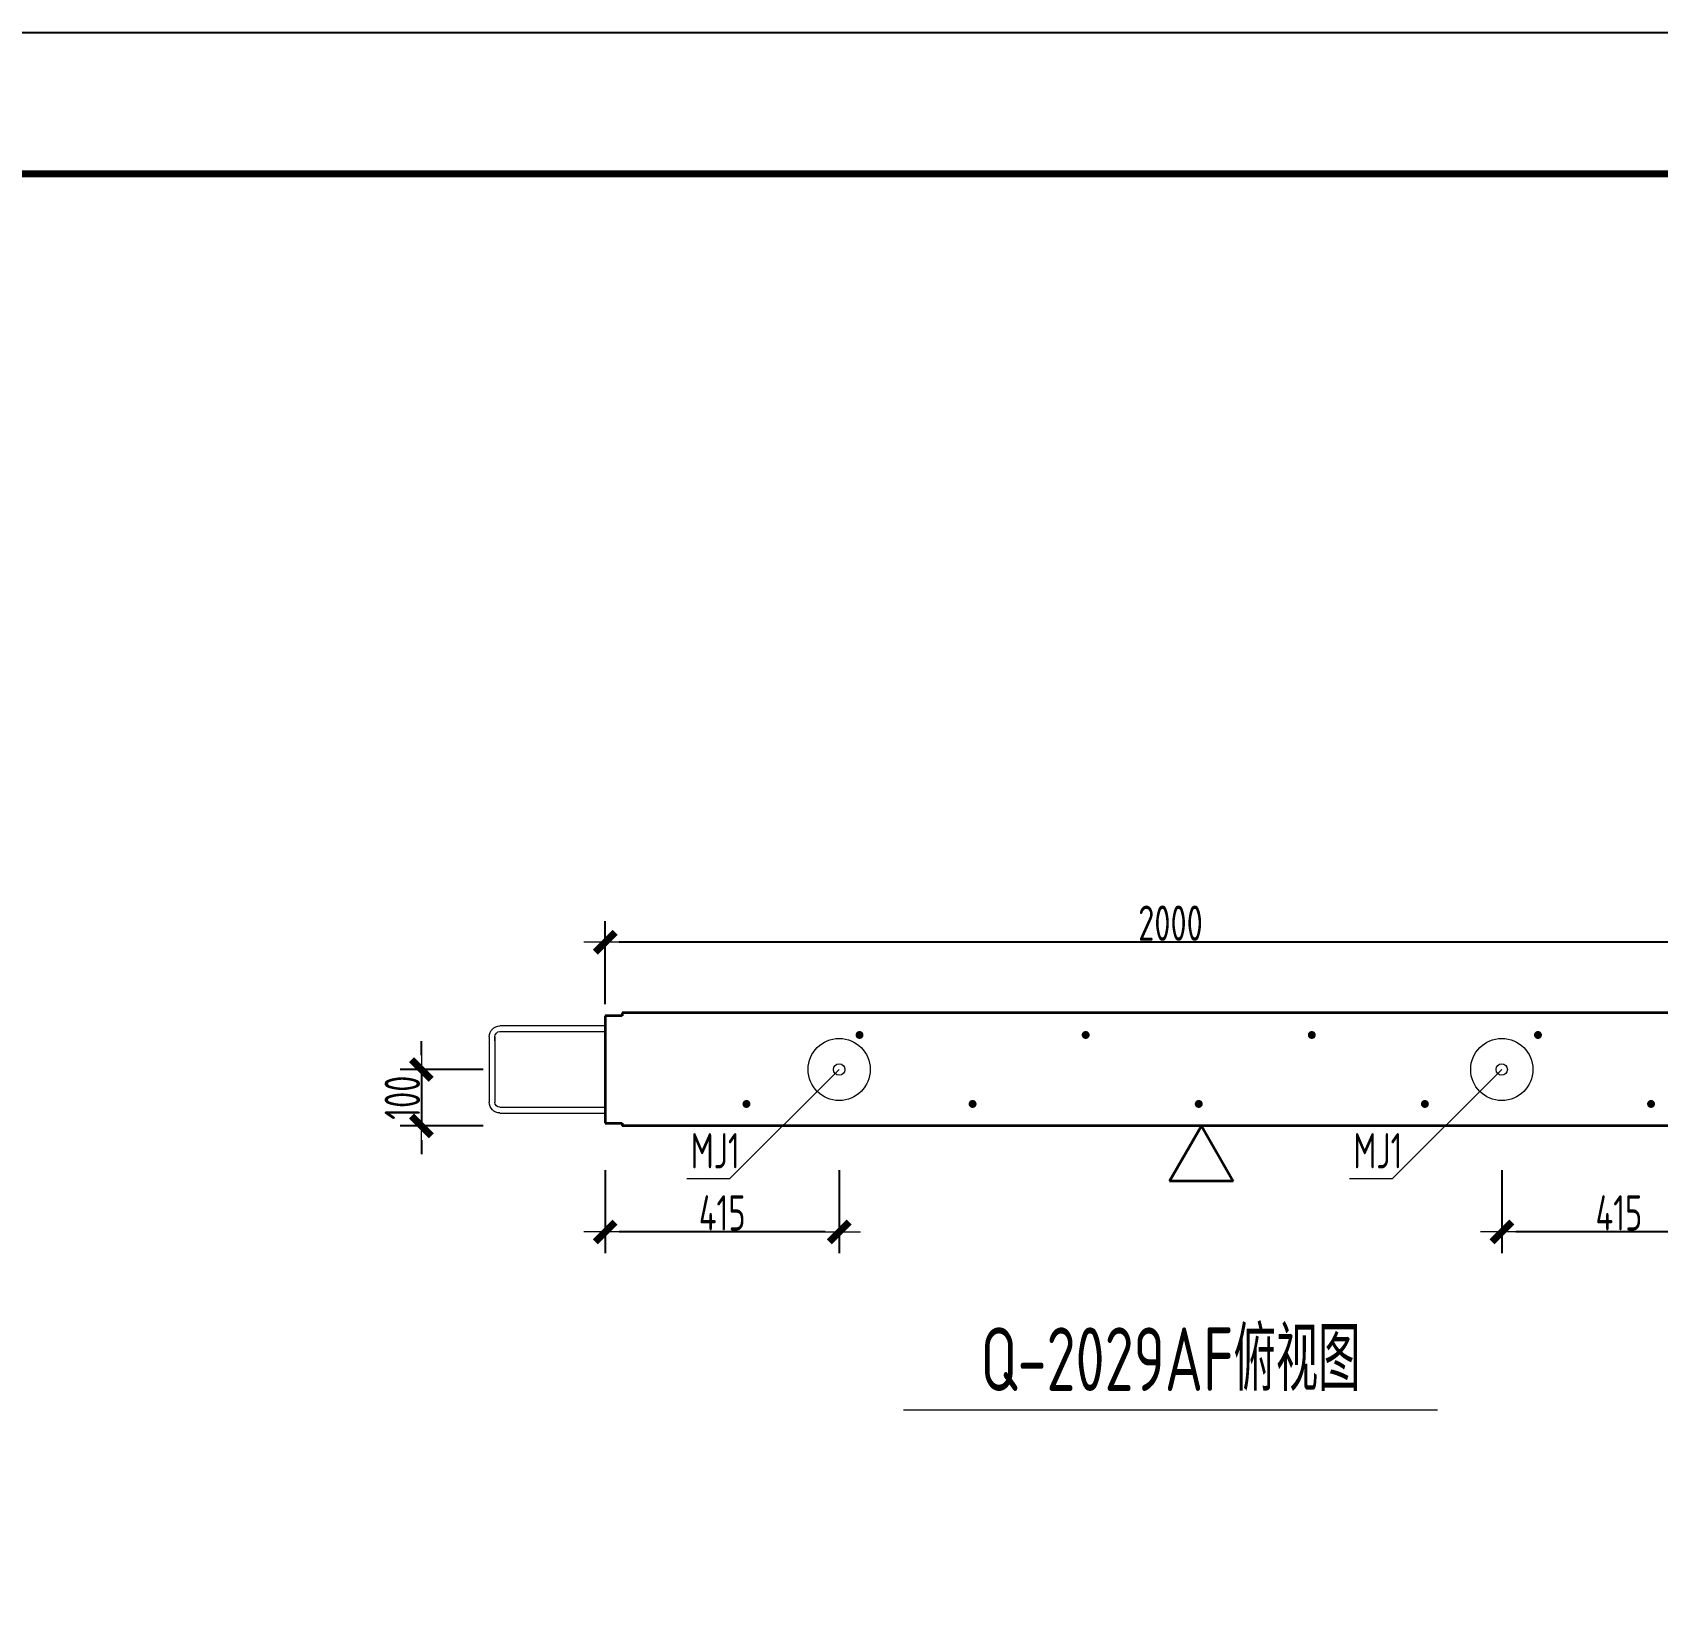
# Model space of a CAD drawing. Extents: x -85320 to 1679916, y -1321939 to 627.
# Drawn here: x 1112733 to 1124229, y -1156017 to -1144872 of the extents above; entities that cross this region are included whole.
import ezdxf
from ezdxf.enums import TextEntityAlignment as Align

# ---------------------------------------------------------------- set-up
doc = ezdxf.new("R2010")
doc.units = 0
doc.header["$LTSCALE"] = 1000
for name, color, linetype in [('BORDER', 7, 'Continuous'), ('打印线框', 7, 'Continuous'), ('拉模', 7, 'Continuous')]:
    doc.layers.add(name, color=color, linetype=linetype)
for name, color, linetype, lineweight in [('直线', 7, 'Continuous', 18), ('预制墙图名', 7, 'Continuous', 18), ('预制墙埋件', 8, 'Continuous', 18), ('预制墙墙身水平筋', 130, 'Continuous', 18), ('预制墙墙身纵向受力筋', 1, 'Continuous', 18), ('预制墙详图标注', 3, 'Continuous', 18), ('预制墙详图轮廓', 3, 'Continuous', 35)]:
    doc.layers.add(name, color=color, linetype=linetype, lineweight=lineweight)
doc.styles.add('样式 1', font='yjkeng.shx', dxfattribs={"width": 0.7, "bigfont": 'yjkchn.shx'})
doc.styles.add('样式 2', font='yjkeng.shx', dxfattribs={"width": 0.7, "bigfont": 'yjkchn.shx'})
doc.dimstyles.new('盈建科结构', dxfattribs={"dimscale": 100, "dimtxt": 2.5, "dimasz": 1, "dimexe": 1.5, "dimexo": 0.625, "dimgap": 0.1, "dimtad": 1, "dimdec": 0, "dimrnd": 1, "dimzin": 0, "dimdsep": 46, "dimtxsty": '样式 1', "dimblk": '_yjkbk', "dimblk1": 'ARCHTICK', "dimblk2": 'ARCHTICK', "dimcen": 0.09, "dimadec": 0, "dimazin": 0, "dimtfac": 1, "dimtdec": 4, "dimtix": 1, "dimtmove": 2, "dimatfit": 3, "dimfxl": 1, "dimtolj": 1, "dimtzin": 0, "dimarcsym": 0})

# ---------------------------------------------------------------- blocks, each defined once
blk = doc.blocks.new('_yjkbk')
blk.add_line((-1, 0), (1.5, 0))
blk.add_lwpolyline([(-0.7, -0.7, 0.5, 0.5, 0), (0.7, 0.7, 0.5, 0.5, 0)], format="xyseb")
blk = doc.blocks.new('*D4453')
at = {"layer": 'Defpoints', "color": 0, "transparency": 16777216}
for p in [(1115984, -1152209), (1115484, -1152609), (1115984, -1152609)]:
    blk.add_point(p, dxfattribs=at)
at = {"layer": '预制墙详图标注', "color": 0, "lineweight": -2, "transparency": 16777216}
for p, q in [((1115484, -1152109), (1115484, -1152009)), ((1115921, -1152209), (1115334, -1152209)), ((1115484, -1152209), (1115484, -1152609)), ((1115921, -1152609), (1115334, -1152609)), ((1115484, -1152709), (1115484, -1152809))]:
    blk.add_line(p, q, dxfattribs=at)
at = {"layer": '预制墙详图标注', "color": 0, "lineweight": -2, "transparency": 16777216, "xscale": 100, "yscale": 100, "zscale": 100}
for p, rotation in [((1115484, -1152209), 270), ((1115484, -1152609), 90)]:
    blk.add_blockref('_yjkbk', p, dxfattribs=dict(at, rotation=rotation))
at = {"layer": '预制墙详图标注', "color": 0, "transparency": 16777216, "insert": (1115474, -1152409), "char_height": 250, "attachment_point": 8, "rotation": 90, "style": '样式 1'}
blk.add_mtext('\\A1;100', dxfattribs=at)
blk = doc.blocks.new('_ArchTick')
at = {"color": 0, "linetype": 'ByBlock', "const_width": 0.4}
blk.add_lwpolyline([(-0.5, -0.5), (0.5, 0.5)], dxfattribs=at)
blk = doc.blocks.new('*D4454')
at = {"layer": 'Defpoints', "color": 0, "transparency": 16777216}
for p in [(1123128, -1152859), (1124784, -1152859), (1123128, -1153359)]:
    blk.add_point(p, dxfattribs=at)
at = {"layer": '预制墙详图标注', "color": 0, "lineweight": -2, "transparency": 16777216}
for p, q in [((1123128, -1152922), (1123128, -1153509)), ((1124784, -1152922), (1124784, -1153509)), ((1124684, -1153359), (1123228, -1153359))]:
    blk.add_line(p, q, dxfattribs=at)
at = {"layer": '预制墙详图标注', "color": 0, "lineweight": -2, "transparency": 16777216, "xscale": 100, "yscale": 100, "zscale": 100, "rotation": 180}
blk.add_blockref('_yjkbk', (1123128, -1153359), dxfattribs=at)
at = {"layer": '预制墙详图标注', "color": 0, "lineweight": -2, "transparency": 16777216, "xscale": 100, "yscale": 100, "zscale": 100}
blk.add_blockref('_yjkbk', (1124784, -1153359), dxfattribs=at)
at = {"layer": '预制墙详图标注', "color": 0, "transparency": 16777216, "insert": (1123956, -1153349), "char_height": 250, "attachment_point": 8, "style": '样式 1'}
blk.add_mtext('\\A1;415', dxfattribs=at)
blk = doc.blocks.new('*D4455')
at = {"layer": 'Defpoints', "color": 0, "transparency": 16777216}
for p in [(1116784, -1152859), (1118440, -1152859), (1116784, -1153359)]:
    blk.add_point(p, dxfattribs=at)
at = {"layer": '预制墙详图标注', "color": 0, "lineweight": -2, "transparency": 16777216}
for p, q in [((1116784, -1152922), (1116784, -1153509)), ((1118440, -1152922), (1118440, -1153509)), ((1118340, -1153359), (1116884, -1153359))]:
    blk.add_line(p, q, dxfattribs=at)
at = {"layer": '预制墙详图标注', "color": 0, "lineweight": -2, "transparency": 16777216, "xscale": 100, "yscale": 100, "zscale": 100, "rotation": 180}
blk.add_blockref('_yjkbk', (1116784, -1153359), dxfattribs=at)
at = {"layer": '预制墙详图标注', "color": 0, "lineweight": -2, "transparency": 16777216, "xscale": 100, "yscale": 100, "zscale": 100}
blk.add_blockref('_yjkbk', (1118440, -1153359), dxfattribs=at)
at = {"layer": '预制墙详图标注', "color": 0, "transparency": 16777216, "insert": (1117612, -1153349), "char_height": 250, "attachment_point": 8, "style": '样式 1'}
blk.add_mtext('\\A1;415', dxfattribs=at)
blk = doc.blocks.new('*D4456')
at = {"layer": 'Defpoints', "color": 0, "transparency": 16777216}
for p in [(1116784, -1151309), (1116784, -1151809), (1124784, -1151809)]:
    blk.add_point(p, dxfattribs=at)
at = {"layer": '预制墙详图标注', "color": 0, "lineweight": -2, "transparency": 16777216}
for p, q in [((1116784, -1151747), (1116784, -1151159)), ((1124784, -1151747), (1124784, -1151159)), ((1124684, -1151309), (1116884, -1151309))]:
    blk.add_line(p, q, dxfattribs=at)
at = {"layer": '预制墙详图标注', "color": 0, "lineweight": -2, "transparency": 16777216, "xscale": 100, "yscale": 100, "zscale": 100, "rotation": 180}
blk.add_blockref('_yjkbk', (1116784, -1151309), dxfattribs=at)
at = {"layer": '预制墙详图标注', "color": 0, "lineweight": -2, "transparency": 16777216, "xscale": 100, "yscale": 100, "zscale": 100}
blk.add_blockref('_yjkbk', (1124784, -1151309), dxfattribs=at)
at = {"layer": '预制墙详图标注', "color": 0, "transparency": 16777216, "insert": (1120784, -1151299), "char_height": 250, "attachment_point": 8, "style": '样式 1'}
blk.add_mtext('\\A1;2000', dxfattribs=at)
blk = doc.blocks.new('图框1')
at = {"layer": 'BORDER', "const_width": 50}
blk.add_lwpolyline([(1377779, -823089), (1377779, -783089), (1433679, -783089), (1433679, -823089)], close=True, dxfattribs=at)
blk = doc.blocks.new('闭口右')
at = {"layer": '预制墙墙身水平筋', "lineweight": 18}
for p, q in [((1039314, -832443), (1040058, -832443)), ((1039314, -832443), (1040058, -832443)), ((1039314, -832443), (1040058, -832443)), ((1039314, -832443), (1040058, -832443)), ((1039314, -832443), (1040058, -832443)), ((1039314, -832443), (1040058, -832443)), ((1039314, -832443), (1040058, -832443)), ((1039314, -832443), (1040058, -832443)), ((1039314, -832443), (1040058, -832443)), ((1039314, -832443), (1040058, -832443)), ((1039314, -832443), (1040058, -832443)), ((1039314, -832443), (1040058, -832443)), ((1039314, -832443), (1040058, -832443)), ((1039314, -832443), (1040058, -832443)), ((1039314, -832443), (1040058, -832443)), ((1040058, -832483), (1039314, -832483)), ((1040058, -832483), (1039314, -832483)), ((1040058, -832483), (1039314, -832483)), ((1040058, -832483), (1039314, -832483)), ((1040058, -832483), (1039314, -832483)), ((1040058, -832483), (1039314, -832483)), ((1040058, -832483), (1039314, -832483)), ((1040058, -832483), (1039314, -832483)), ((1040058, -832483), (1039314, -832483)), ((1040058, -832483), (1039314, -832483)), ((1040058, -832483), (1039314, -832483)), ((1040058, -832483), (1039314, -832483)), ((1040058, -832483), (1039314, -832483)), ((1040058, -832483), (1039314, -832483)), ((1040058, -832483), (1039314, -832483)), ((1040094, -832548), (1040094, -832519)), ((1040094, -832548), (1040094, -832519)), ((1040094, -832548), (1040094, -832519)), ((1040094, -832548), (1040094, -832519)), ((1040094, -832548), (1040094, -832519)), ((1040094, -832548), (1040094, -832519)), ((1040094, -832548), (1040094, -832519)), ((1040094, -832548), (1040094, -832519)), ((1040094, -832548), (1040094, -832519)), ((1040094, -832548), (1040094, -832519)), ((1040094, -832548), (1040094, -832519)), ((1040094, -832548), (1040094, -832519)), ((1040094, -832548), (1040094, -832519)), ((1040094, -832548), (1040094, -832519)), ((1040094, -832548), (1040094, -832519)), ((1040134, -832519), (1040134, -832548)), ((1040134, -832519), (1040134, -832548)), ((1040134, -832519), (1040134, -832548)), ((1040134, -832519), (1040134, -832548)), ((1040134, -832519), (1040134, -832548)), ((1040134, -832519), (1040134, -832548)), ((1040134, -832519), (1040134, -832548)), ((1040134, -832519), (1040134, -832548)), ((1040134, -832519), (1040134, -832548)), ((1040134, -832519), (1040134, -832548)), ((1040134, -832519), (1040134, -832548)), ((1040134, -832519), (1040134, -832548)), ((1040134, -832519), (1040134, -832548)), ((1040134, -832519), (1040134, -832548)), ((1040134, -832519), (1040134, -832548)), ((1039314, -833019), (1040058, -833019)), ((1039314, -833019), (1040058, -833019)), ((1039314, -833019), (1040058, -833019)), ((1039314, -833019), (1040058, -833019)), ((1039314, -833019), (1040058, -833019)), ((1039314, -833019), (1040058, -833019)), ((1039314, -833019), (1040058, -833019)), ((1039314, -833019), (1040058, -833019)), ((1039314, -833019), (1040058, -833019)), ((1039314, -833019), (1040058, -833019)), ((1039314, -833019), (1040058, -833019)), ((1039314, -833019), (1040058, -833019)), ((1039314, -833019), (1040058, -833019)), ((1039314, -833019), (1040058, -833019)), ((1039314, -833019), (1040058, -833019)), ((1040058, -833059), (1039314, -833059))]:
    blk.add_line(p, q, dxfattribs=at)
at = {"layer": '预制墙墙身水平筋', "color": 4}
for p, q in [((1040094, -832519), (1040094, -832982)), ((1040134, -832519), (1040134, -832982))]:
    blk.add_line(p, q, dxfattribs=at)
at = {"layer": '预制墙墙身水平筋', "lineweight": 18}
for centre, radius, start, end in [((1040058, -832519), 76.6, 360, 90), ((1040058, -832519), 76.6, 360, 90), ((1040058, -832519), 76.6, 360, 90), ((1040058, -832519), 76.6, 360, 90), ((1040058, -832519), 76.6, 360, 90), ((1040058, -832519), 76.6, 360, 90), ((1040058, -832519), 76.6, 360, 90), ((1040058, -832519), 76.6, 360, 90), ((1040058, -832519), 76.6, 360, 90), ((1040058, -832519), 76.6, 360, 90), ((1040058, -832519), 76.6, 360, 90), ((1040058, -832519), 76.6, 360, 90), ((1040058, -832519), 76.6, 360, 90), ((1040058, -832519), 76.6, 360, 90), ((1040058, -832519), 36.6, 360, 90), ((1040058, -832519), 36.6, 360, 90), ((1040058, -832519), 36.6, 360, 90), ((1040058, -832519), 36.6, 360, 90), ((1040058, -832519), 36.6, 360, 90), ((1040058, -832519), 36.6, 360, 90), ((1040058, -832519), 36.6, 360, 90), ((1040058, -832519), 36.6, 360, 90), ((1040058, -832519), 36.6, 360, 90), ((1040058, -832519), 36.6, 360, 90), ((1040058, -832519), 36.6, 360, 90), ((1040058, -832519), 36.6, 360, 90), ((1040058, -832519), 36.6, 360, 90), ((1040058, -832519), 36.6, 360, 90), ((1040058, -832982), 36.6, 270, 0), ((1040058, -832982), 76.6, 270, 0), ((1040058, -832982), 36.6, 270, 0), ((1040058, -832982), 76.6, 270, 0), ((1040058, -832982), 36.6, 270, 0), ((1040058, -832982), 76.6, 270, 0), ((1040058, -832982), 36.6, 270, 0), ((1040058, -832982), 76.6, 270, 0), ((1040058, -832982), 36.6, 270, 0), ((1040058, -832982), 76.6, 270, 0), ((1040058, -832982), 36.6, 270, 0), ((1040058, -832982), 76.6, 270, 0), ((1040058, -832982), 36.6, 270, 0), ((1040058, -832982), 76.6, 270, 0), ((1040058, -832982), 36.6, 270, 0), ((1040058, -832982), 76.6, 270, 0), ((1040058, -832982), 36.6, 270, 0), ((1040058, -832982), 76.6, 270, 0), ((1040058, -832982), 36.6, 270, 0), ((1040058, -832982), 76.6, 270, 0), ((1040058, -832982), 36.6, 270, 0), ((1040058, -832982), 76.6, 270, 0), ((1040058, -832982), 36.6, 270, 0), ((1040058, -832982), 76.6, 270, 0), ((1040058, -832982), 36.6, 270, 0), ((1040058, -832982), 76.6, 270, 0), ((1040058, -832982), 36.6, 270, 0), ((1040058, -832982), 76.6, 270, 0)]:
    blk.add_arc(centre, radius, start, end, dxfattribs=at)

msp = doc.modelspace()

# ---------------------------------------------------------------- linework, layer by layer
at = {"layer": '打印线框', "color": 1}
msp.add_lwpolyline([(1082939.776, -1186871.679), (1082939.776, -1144871.679), (1142339.776, -1144871.679), (1142339.776, -1186871.679)], close=True, dxfattribs=at)
at = {"layer": '直线', "lineweight": 18}
for points in [[(1118439.653, -1152209.356), (1117664.653, -1152984.356), (1117361.768, -1152984.356)], [(1123127.653, -1152209.356), (1122352.653, -1152984.356), (1122049.768, -1152984.356)]]:
    msp.add_lwpolyline(points, dxfattribs=at)
at = {"layer": '预制墙图名', "lineweight": 18}
msp.add_line((1122672.913, -1154619.356), (1118894.394, -1154619.356), dxfattribs=at)
at = {"layer": '预制墙埋件', "lineweight": 18}
for centre, radius in [((1118439.653, -1152209.356), 220), ((1123127.653, -1152209.356), 220), ((1118439.653, -1152209.356), 40), ((1123127.653, -1152209.356), 40)]:
    msp.add_circle(centre, radius, dxfattribs=at)
at = {"layer": '预制墙墙身纵向受力筋', "lineweight": 18, "const_width": 28}
for points in [[(1118569.653, -1151965.356, -1), (1118597.653, -1151965.356, -1)], [(1120169.653, -1151965.356, -1), (1120197.653, -1151965.356, -1)], [(1121769.653, -1151965.356, -1), (1121797.653, -1151965.356, -1)], [(1123369.653, -1151965.356, -1), (1123397.653, -1151965.356, -1)], [(1117769.653, -1152453.356, -1), (1117797.653, -1152453.356, -1)], [(1119369.653, -1152453.356, -1), (1119397.653, -1152453.356, -1)], [(1120969.653, -1152453.356, -1), (1120997.653, -1152453.356, -1)], [(1122569.653, -1152453.356, -1), (1122597.653, -1152453.356, -1)], [(1124169.653, -1152453.356, -1), (1124197.653, -1152453.356, -1)]]:
    msp.add_lwpolyline(points, format="xyb", close=True, dxfattribs=at)
at = {"layer": '预制墙详图标注', "lineweight": 35}
for p, q in [((1121002.653, -1152609.356), (1120777.653, -1152999.067)), ((1121002.653, -1152609.356), (1121227.653, -1152999.067)), ((1121227.653, -1152999.067), (1120777.653, -1152999.067))]:
    msp.add_line(p, q, dxfattribs=at)
at = {"layer": '预制墙详图轮廓', "lineweight": 35}
for p, q in [((1116903.653, -1151829.356), (1116783.653, -1151829.356)), ((1116783.653, -1151829.356), (1116783.653, -1152589.356)), ((1124663.653, -1151809.356), (1116903.653, -1151809.356)), ((1116903.653, -1151809.356), (1116903.653, -1151829.356)), ((1116783.653, -1152589.356), (1116903.653, -1152589.356)), ((1116903.653, -1152589.356), (1116903.653, -1152609.356)), ((1124663.653, -1152609.356), (1116903.653, -1152609.356))]:
    msp.add_line(p, q, dxfattribs=at)

# ---------------------------------------------------------------- block references
at = {"layer": '拉模', "color": 3}
msp.add_blockref('图框1', (-292339.172, -362782.985), dxfattribs=at)
at = {"layer": '预制墙墙身水平筋', "color": 4, "xscale": -1}
msp.add_blockref('闭口右', (2156098.024, -319458.507), dxfattribs=at)

# ---------------------------------------------------------------- texts
at = {"layer": '直线', "linetype": 'Continuous', "style": '样式 1', "width": 0.7}
for p in [(1117736.768, -1152984.356), (1122424.768, -1152984.356)]:
    msp.add_text('MJ1', height=250, dxfattribs=at).set_placement(p, align=Align.BOTTOM_RIGHT)
at = {"layer": '预制墙图名', "linetype": 'Continuous', "style": '样式 2', "width": 0.7}
msp.add_text('Q-2029AF俯视图', height=450, dxfattribs=at).set_placement((1120783.653, -1154619.356), align=Align.BOTTOM_CENTER)

# ---------------------------------------------------------------- dimensions: what is measured, and where the dimension line sits
at = {"layer": '预制墙详图标注'}
for p1, p2, distance, picture, middle in [((1124783.653, -1151809.356), (1116783.653, -1151809.356), -500, '*D4456', (1120783.653, -1151174.356)), ((1115983.653, -1152209.356), (1115983.653, -1152609.356), -500, '*D4453', (1115348.653, -1152409.356)), ((1118439.653, -1152859.356), (1116783.653, -1152859.356), 500, '*D4455', (1117611.653, -1153224.356)), ((1124783.653, -1152859.356), (1123127.653, -1152859.356), 500, '*D4454', (1123955.653, -1153224.356))]:
    dim = msp.add_aligned_dim(p1=p1, p2=p2, distance=distance, dimstyle='盈建科结构', override={"dimscale": 100, "dimtxt": 2.5, "dimasz": 1, "dimexe": 1.5, "dimexo": 0.625, "dimgap": 0.1, "dimtad": 1, "dimlfac": 0.25, "dimrnd": 5, "dimdle": 0, "dimtix": 1, "dimfxlon": 0}, dxfattribs=at)
    dim.commit()
    dim.dimension.update_dxf_attribs({"geometry": picture, "text_midpoint": middle})

doc.saveas('drawing.dxf')
